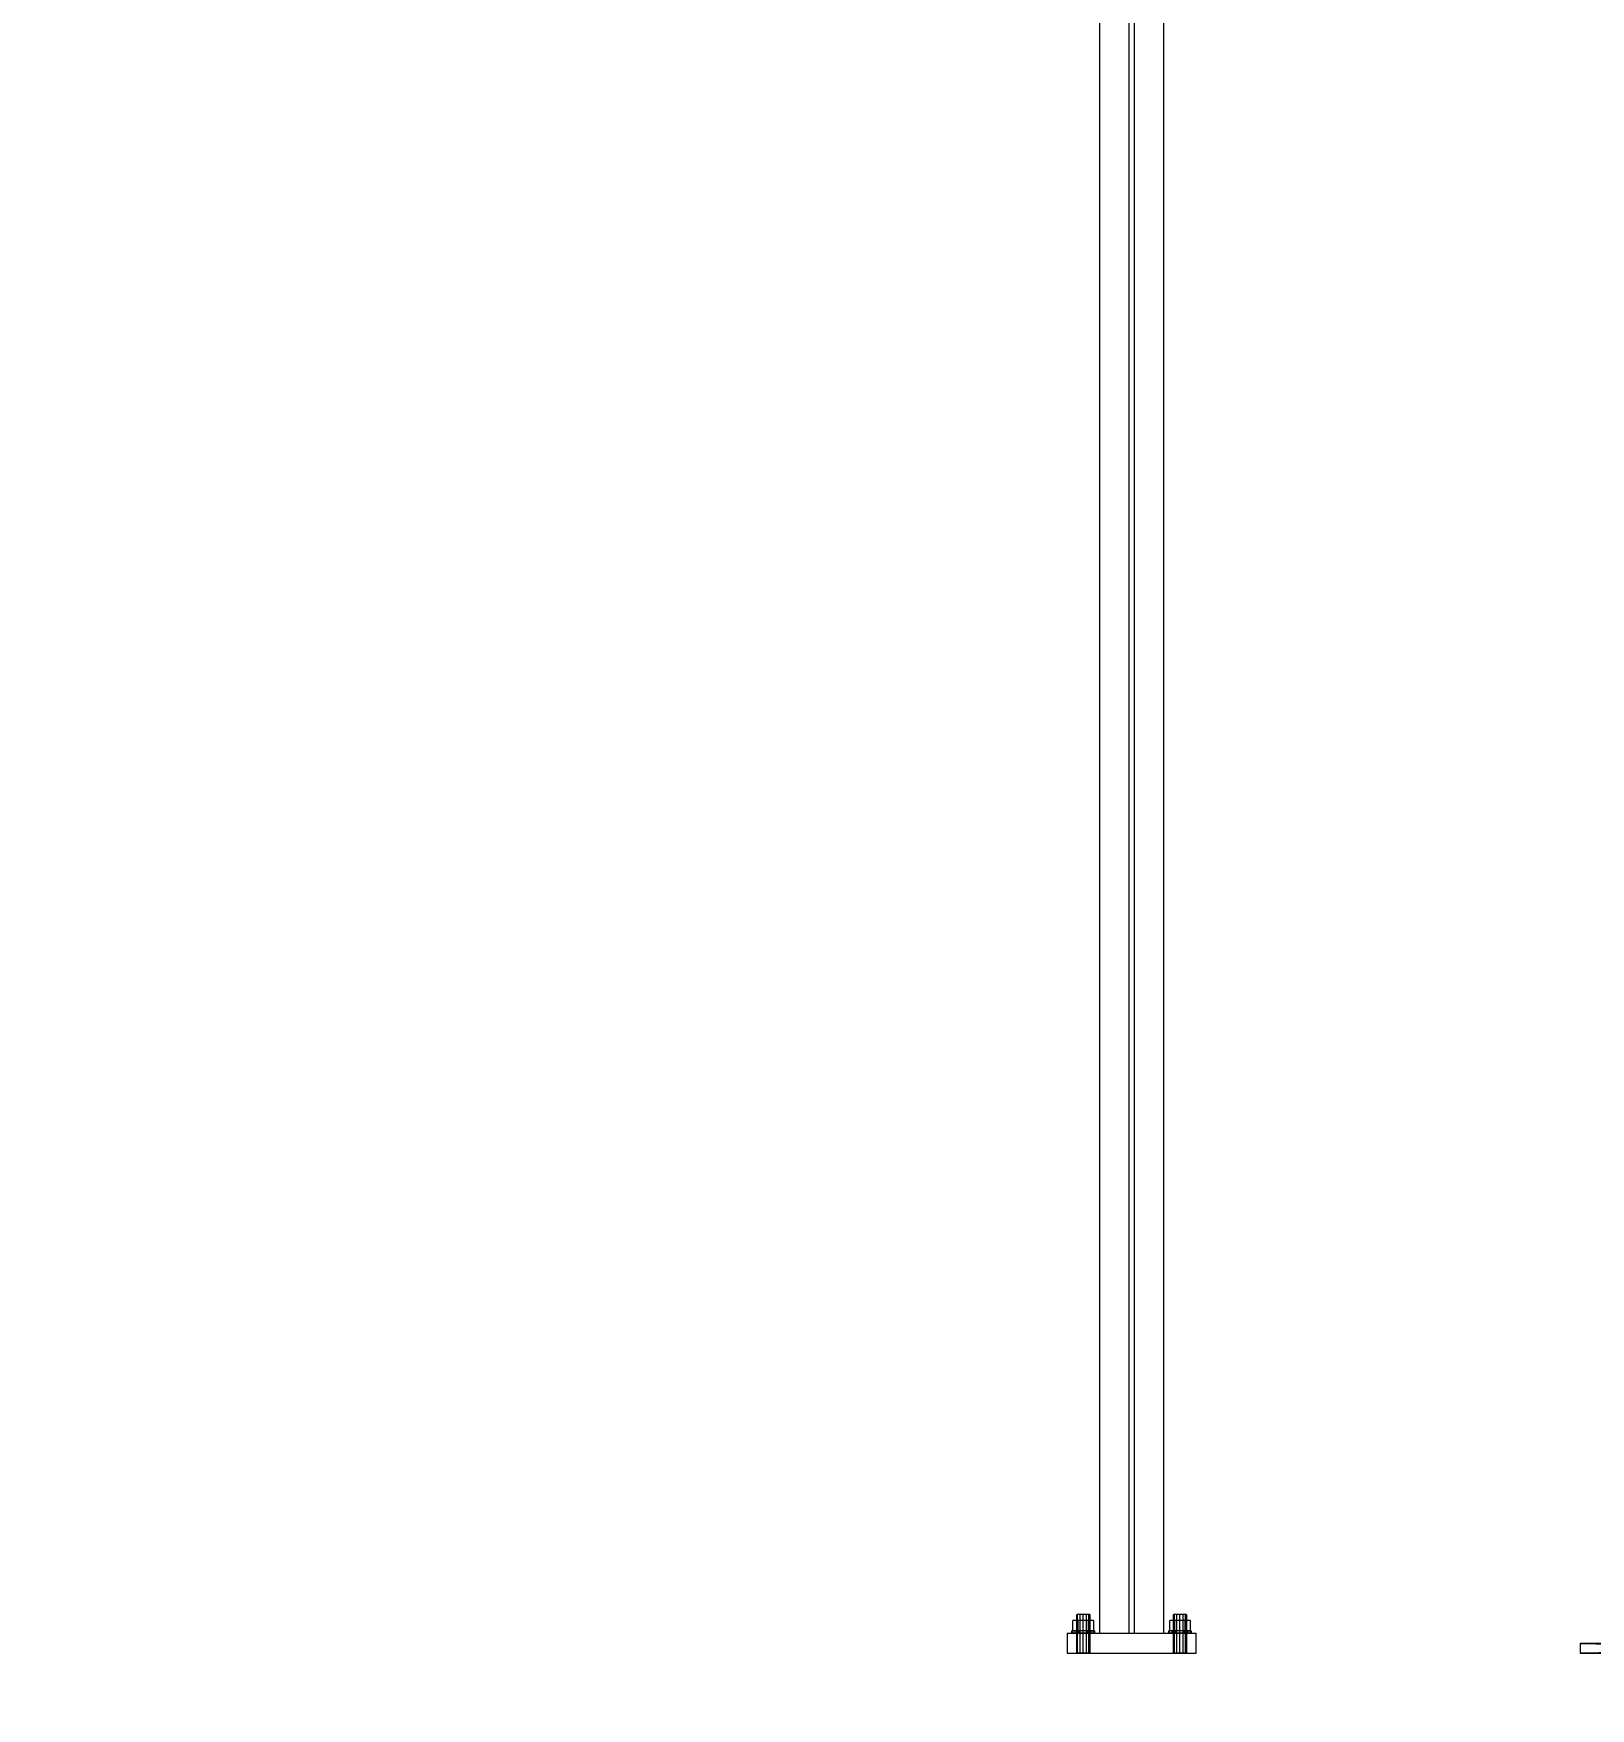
# Model space of a CAD drawing. Header units: millimetres. Extents: x -1970 to 34302, y -65268 to 6837.
# Drawn here: x 22635 to 24566, y -68 to 2009 of the extents above; entities that cross this region are included whole.
import ezdxf

# ---------------------------------------------------------------- set-up
doc = ezdxf.new("R2010")
doc.units = ezdxf.units.MM
for name, color, linetype, lineweight in [('COTAS_P', 1, 'Continuous', 0), ('lateral_briquetadora', 7, 'Continuous', 0), ('lateral_C02', 7, 'Continuous', 0)]:
    doc.layers.add(name, color=color, linetype=linetype, lineweight=lineweight)
doc.dimstyles.new('R19_100', dxfattribs={"dimtxt": 250, "dimasz": 150, "dimexe": 150, "dimexo": 80, "dimgap": 100, "dimtad": 1, "dimtih": 1, "dimtoh": 1, "dimdsep": 46, "dimcen": 0.09, "dimadec": 0, "dimazin": 0, "dimtfac": 1, "dimtdec": 4, "dimtofl": 0, "dimtmove": 0, "dimatfit": 3, "dimfxl": 1, "dimtolj": 1, "dimtzin": 0, "dimarcsym": 0})

# ---------------------------------------------------------------- blocks, each defined once
blk = doc.blocks.new('*D3')
at = {"layer": 'COTAS_P', "color": 0, "lineweight": -2, "transparency": 16777216}
for p, q in [((25334.8, 3271.6), (25051.3, 4199.2)), ((16158.2, 1324.5), (24951.7, 4011.9)), ((16254.4, 496.5), (15970.9, 1424.2))]:
    blk.add_line(p, q, dxfattribs=at)
at = {"layer": 'COTAS_P', "color": 0, "transparency": 16777216}
for points in [[(24944.4, 4035.8), (24959, 3988), (25095.1, 4055.8)], [(16150.9, 1348.5), (16165.5, 1300.6), (16014.7, 1280.7)]]:
    blk.add_solid(points, dxfattribs=at)
at = {"layer": 'Defpoints', "color": 0, "transparency": 16777216}
for p in [(25095.1, 4055.8), (25358.2, 3195.1), (16277.8, 420)]:
    blk.add_point(p, dxfattribs=at)
blk = doc.blocks.new('*D22')
at = {"layer": 'COTAS_P', "color": 0, "lineweight": -2, "transparency": 16777216}
for p, q in [((112.7, -80), (112.7, -2650)), ((34302.1, -80), (34302.1, -2650)), ((262.7, -2500), (34152.1, -2500))]:
    blk.add_line(p, q, dxfattribs=at)
at = {"layer": 'COTAS_P', "color": 0, "transparency": 16777216}
for points in [[(262.7, -2475), (262.7, -2525), (112.7, -2500)], [(34152.1, -2475), (34152.1, -2525), (34302.1, -2500)]]:
    blk.add_solid(points, dxfattribs=at)
at = {"layer": 'Defpoints', "color": 0, "transparency": 16777216}
for p in [(112.7, 0), (34302.1, 0), (34302.1, -2500)]:
    blk.add_point(p, dxfattribs=at)

msp = doc.modelspace()

# ---------------------------------------------------------------- linework, layer by layer
at = {"layer": 'lateral_briquetadora'}
for p, q in [((24604.187, 12), (24553.187, 12)), ((24553.187, 12), (24604.36, 12)), ((24553.187, 12), (24604.872, 12)), ((24553.187, 12), (24605.703, 12)), ((24553.187, 12), (24606.823, 12)), ((24553.187, 12), (24608.186, 12)), ((24553.187, 12), (24609.742, 12)), ((24553.187, 12), (24611.431, 12)), ((24553.187, 12), (24613.187, 12)), ((24553.187, 12), (24614.942, 12)), ((24853.187, 12), (24553.187, 12)), ((24553.187, 12), (24616.631, 12)), ((24553.187, 12), (24618.187, 12)), ((24553.187, 12), (24619.551, 12)), ((24853.187, 0), (24553.187, 12)), ((24553.187, 12), (24553.187, 0)), ((24553.187, 0), (24853.187, 12)), ((24553.187, 0), (24604.187, 0)), ((24604.36, 0), (24553.187, 0)), ((24604.872, 0), (24553.187, 0)), ((24605.703, 0), (24553.187, 0)), ((24606.823, 0), (24553.187, 0)), ((24608.186, 0), (24553.187, 0)), ((24609.742, 0), (24553.187, 0)), ((24611.431, 0), (24553.187, 0)), ((24613.187, 0), (24553.187, 0)), ((24614.942, 0), (24553.187, 0)), ((24553.187, 0), (24853.187, 0)), ((24616.631, 0), (24553.187, 0)), ((24618.187, 0), (24553.187, 0)), ((24619.551, 0), (24553.187, 0))]:
    msp.add_line(p, q, dxfattribs=at)
at = {"layer": 'lateral_C02'}
for p, q in [((23956.747, 2423.254), (23956.747, 25)), ((23993.247, 2423.254), (23993.247, 25)), ((24000.247, 25), (24000.247, 2423.254)), ((24036.747, 25), (24036.747, 2423.254)), ((23929.819, 48), (23928.747, 48)), ((23928.747, 0), (23928.747, 48)), ((23932.747, 48), (23929.819, 48)), ((23929.819, 0), (23929.819, 48)), ((23936.747, 48), (23932.747, 48)), ((23932.747, 0), (23932.747, 48)), ((23940.747, 48), (23936.747, 48)), ((23936.747, 0), (23936.747, 48)), ((23943.675, 48), (23940.747, 48)), ((23940.747, 0), (23940.747, 48)), ((23944.747, 48), (23943.675, 48)), ((23943.675, 0), (23943.675, 48)), ((23944.747, 48), (23944.747, 0)), ((24049.819, 48), (24048.747, 48)), ((24048.747, 0), (24048.747, 48)), ((24052.747, 48), (24049.819, 48)), ((24049.819, 0), (24049.819, 48)), ((24056.747, 48), (24052.747, 48)), ((24052.747, 0), (24052.747, 48)), ((24060.747, 48), (24056.747, 48)), ((24056.747, 0), (24056.747, 48)), ((24063.675, 48), (24060.747, 48)), ((24060.747, 0), (24060.747, 48)), ((24064.747, 48), (24063.675, 48)), ((24063.675, 0), (24063.675, 48)), ((24064.747, 48), (24064.747, 0)), ((23916.747, 25), (24076.747, 25)), ((23916.747, 25), (23916.747, 0)), ((23923.813, 28), (23922.747, 28)), ((23922.747, 25), (23922.747, 28)), ((23923.813, 25), (23922.747, 25)), ((23926.848, 28), (23923.813, 28)), ((23923.813, 25), (23923.813, 28)), ((23926.848, 25), (23923.813, 25)), ((23930.347, 40.8), (23923.947, 40.8)), ((23923.947, 28), (23923.947, 40.8)), ((23930.347, 28), (23923.947, 28)), ((23931.39, 28), (23926.848, 28)), ((23926.848, 25), (23926.848, 28)), ((23931.39, 25), (23926.848, 25)), ((23943.147, 40.8), (23930.347, 40.8)), ((23930.347, 28), (23930.347, 40.8)), ((23943.147, 28), (23930.347, 28)), ((23936.747, 28), (23931.39, 28)), ((23931.39, 25), (23931.39, 28)), ((23936.747, 25), (23931.39, 25)), ((23942.105, 28), (23936.747, 28)), ((23936.747, 25), (23936.747, 28)), ((23942.105, 25), (23936.747, 25)), ((23946.647, 28), (23942.105, 28)), ((23942.105, 25), (23942.105, 28)), ((23946.647, 25), (23942.105, 25)), ((23949.547, 40.8), (23943.147, 40.8)), ((23943.147, 28), (23943.147, 40.8)), ((23943.147, 28), (23949.547, 28)), ((23949.681, 28), (23946.647, 28)), ((23946.647, 25), (23946.647, 28)), ((23949.681, 25), (23946.647, 25)), ((23949.547, 40.8), (23949.547, 28)), ((23950.747, 28), (23949.681, 28)), ((23949.681, 25), (23949.681, 28)), ((23949.681, 25), (23950.747, 25)), ((23950.747, 28), (23950.747, 25)), ((23956.747, 25), (24036.747, 25)), ((23993.247, 25), (24000.247, 25)), ((24043.813, 28), (24042.747, 28)), ((24042.747, 25), (24042.747, 28)), ((24043.813, 25), (24042.747, 25)), ((24046.848, 28), (24043.813, 28)), ((24043.813, 25), (24043.813, 28)), ((24046.848, 25), (24043.813, 25)), ((24050.347, 40.8), (24043.947, 40.8)), ((24043.947, 28), (24043.947, 40.8)), ((24050.347, 28), (24043.947, 28)), ((24051.39, 28), (24046.848, 28)), ((24046.848, 25), (24046.848, 28)), ((24051.39, 25), (24046.848, 25)), ((24063.147, 40.8), (24050.347, 40.8)), ((24050.347, 28), (24050.347, 40.8)), ((24063.147, 28), (24050.347, 28)), ((24056.747, 28), (24051.39, 28)), ((24051.39, 25), (24051.39, 28)), ((24056.747, 25), (24051.39, 25)), ((24062.105, 28), (24056.747, 28)), ((24056.747, 25), (24056.747, 28)), ((24062.105, 25), (24056.747, 25)), ((24066.647, 28), (24062.105, 28)), ((24062.105, 25), (24062.105, 28)), ((24066.647, 25), (24062.105, 25)), ((24069.547, 40.8), (24063.147, 40.8)), ((24063.147, 28), (24063.147, 40.8)), ((24063.147, 28), (24069.547, 28)), ((24069.681, 28), (24066.647, 28)), ((24066.647, 25), (24066.647, 28)), ((24069.681, 25), (24066.647, 25)), ((24069.547, 40.8), (24069.547, 28)), ((24070.747, 28), (24069.681, 28)), ((24069.681, 25), (24069.681, 28)), ((24069.681, 25), (24070.747, 25)), ((24070.747, 28), (24070.747, 25)), ((24076.747, 0), (24076.747, 25)), ((23916.747, 0), (24076.747, 0)), ((23929.819, 0), (23928.747, 0)), ((23932.747, 0), (23929.819, 0)), ((23936.747, 0), (23932.747, 0)), ((23940.747, 0), (23936.747, 0)), ((23943.675, 0), (23940.747, 0)), ((23943.675, 0), (23944.747, 0)), ((24049.819, 0), (24048.747, 0)), ((24052.747, 0), (24049.819, 0)), ((24056.747, 0), (24052.747, 0)), ((24060.747, 0), (24056.747, 0)), ((24063.675, 0), (24060.747, 0)), ((24063.675, 0), (24064.747, 0))]:
    msp.add_line(p, q, dxfattribs=at)

# ---------------------------------------------------------------- dimensions: what is measured, and where the dimension line sits
at = {"layer": 'COTAS_P'}
for p1, p2, distance, picture, middle in [((16277.765, 420), (25358.187, 3195.061), 900, '*D3', (20554.937, 2668.234)), ((112.7, 0), (34302.083, 0), -2500, '*D22', (17207.392, -2500))]:
    dim = msp.add_aligned_dim(p1=p1, p2=p2, distance=distance, text='<> P', dimstyle='R19_100', dxfattribs=at)
    dim.commit()
    dim.dimension.update_dxf_attribs({"geometry": picture, "text_midpoint": middle})

doc.saveas('drawing.dxf')
